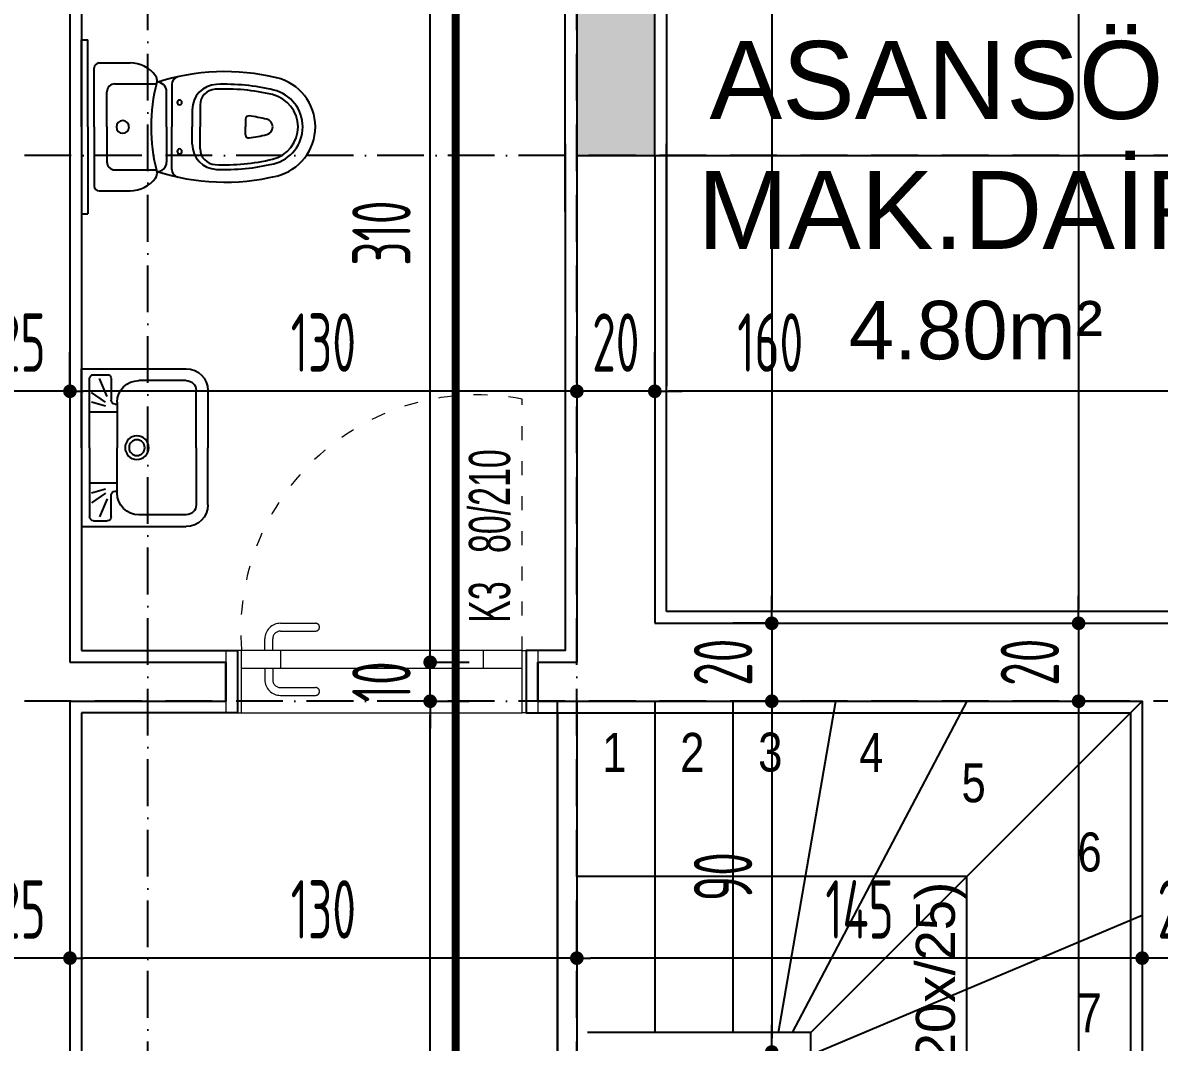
# Model space of a CAD drawing. Extents: x 41749 to 92598, y -24291 to 29432.
# Drawn here: x 66582 to 66873.4, y -22728.8 to -22467.3 of the extents above; entities that cross this region are included whole.
import ezdxf

# ---------------------------------------------------------------- set-up
doc = ezdxf.new("R2010")
doc.units = 0
doc.header["$MEASUREMENT"] = 0
doc.header["$PDMODE"] = 3
for name, pattern in [('ACAD_ISO03W100', [30, 12, -18]), ('ACAD_ISO10W100', [18, 12, -3, 0, -3]), ('DASHED', [0.75, 0.5, -0.25])]:
    doc.linetypes.add(name, pattern=pattern)
doc.layers.get('0').update_dxf_attribs({"linetype": 'CONTINUOUS'})
doc.layers.get('Defpoints').update_dxf_attribs({"linetype": 'CONTINUOUS'})
for name, color, linetype in [('ADAKENARI', 7, 'CONTINUOUS'), ('AKS', 10, 'CONTINUOUS'), ('DUVAR', 6, 'CONTINUOUS'), ('İÇ ÖLÇÜ', 95, 'CONTINUOUS'), ('KOLON', 5, 'CONTINUOUS'), ('MAHAL', 21, 'CONTINUOUS'), ('MERBAS', 231, 'CONTINUOUS'), ('MERD', 3, 'CONTINUOUS'), ('MERDIVEN', 3, 'CONTINUOUS'), ('SıVA', 7, 'CONTINUOUS'), ('tar', 12, 'CONTINUOUS'), ('TEFRIS', 12, 'CONTINUOUS'), ('tefriş', 12, 'CONTINUOUS'), ('YAZI', 7, 'CONTINUOUS')]:
    doc.layers.add(name, color=color, linetype=linetype)
for name, color, linetype, lineweight in [('KAPI-ACILIM1', 13, 'ACAD_ISO03W100', 20), ('KAPI-ACILIM11', 13, 'ACAD_ISO03W100', 20), ('KAPI-GOR', 153, 'CONTINUOUS', 15), ('KAPI-KASA', 34, 'CONTINUOUS', 20)]:
    doc.layers.add(name, color=color, linetype=linetype, lineweight=lineweight)
doc.styles.add('mahal', font='arial.ttf', dxfattribs={"height": 70})
doc.styles.add('OLCU', font='isocpeur.ttf', dxfattribs={"width": 0.59})
doc.styles.add('POZ', font='arial.ttf', dxfattribs={"width": 0.8, "height": 12.5})
doc.dimstyles.new('OLCU3', dxfattribs={"dimscale": 0.5, "dimtxt": 30, "dimasz": 7, "dimexe": 20, "dimexo": 0, "dimgap": 10, "dimtad": 1, "dimdec": 4, "dimrnd": 0.5, "dimdsep": 46, "dimtxsty": 'OLCU', "dimblk1": 'DOT', "dimblk2": 'DOT', "dimsah": 1, "dimcen": 0.09, "dimclrt": 4, "dimadec": 0, "dimazin": 0, "dimtfac": 1, "dimtdec": 4, "dimtix": 1, "dimtmove": 2, "dimatfit": 3, "dimfxl": 0, "dimtolj": 1, "dimtzin": 0, "dimarcsym": 0})

# ---------------------------------------------------------------- blocks, each defined once
blk = doc.blocks.new('DOT')
at = {"color": 0, "linetype": 'ByBlock'}
blk.add_line((-0.5, 0), (-1, 0), dxfattribs=at)
at = {"color": 0, "linetype": 'ByBlock', "const_width": 0.5}
blk.add_lwpolyline([(-0.25, 0, 1), (0.25, 0, 1)], format="xyb", close=True, dxfattribs=at)
blk = doc.blocks.new('*D1895')
at = {"layer": 'Defpoints', "color": 0, "transparency": 16777216}
for p in [(66869.06, -22677.6), (66889.06, -22691.91), (66869.06, -22707.25)]:
    blk.add_point(p, dxfattribs=at)
at = {"layer": 'İÇ ÖLÇÜ', "color": 0, "lineweight": -2, "transparency": 16777216}
for p, q in [((66865.56, -22707.25), (66862.06, -22707.25)), ((66869.06, -22707.12), (66869.06, -22717.25)), ((66889.06, -22707.25), (66869.06, -22707.25)), ((66889.06, -22707.12), (66889.06, -22717.25)), ((66892.56, -22707.25), (66896.06, -22707.25))]:
    blk.add_line(p, q, dxfattribs=at)
at = {"layer": 'İÇ ÖLÇÜ', "color": 0, "lineweight": -2, "transparency": 16777216, "xscale": 3.5, "yscale": 3.5, "zscale": 3.5}
blk.add_blockref('DOT', (66869.06, -22707.25), dxfattribs=at)
at = {"layer": 'İÇ ÖLÇÜ', "color": 0, "lineweight": -2, "transparency": 16777216, "xscale": 3.5, "yscale": 3.5, "zscale": 3.5, "rotation": 180}
blk.add_blockref('DOT', (66889.06, -22707.25), dxfattribs=at)
at = {"layer": 'İÇ ÖLÇÜ', "color": 4, "transparency": 16777216, "insert": (66879.06, -22694.75), "char_height": 15, "attachment_point": 5, "style": 'OLCU'}
blk.add_mtext('\\A1;20', dxfattribs=at)
blk = doc.blocks.new('*D1896')
at = {"layer": 'Defpoints', "color": 0, "transparency": 16777216}
for p in [(66869.06, -22677.6), (66724.06, -22707.25), (66724.06, -22709.37)]:
    blk.add_point(p, dxfattribs=at)
at = {"layer": 'İÇ ÖLÇÜ', "color": 0, "lineweight": -2, "transparency": 16777216}
for p, q in [((66724.06, -22707.37), (66724.06, -22697.25)), ((66865.56, -22707.25), (66727.56, -22707.25)), ((66869.06, -22707.12), (66869.06, -22717.25))]:
    blk.add_line(p, q, dxfattribs=at)
at = {"layer": 'İÇ ÖLÇÜ', "color": 0, "lineweight": -2, "transparency": 16777216, "xscale": 3.5, "yscale": 3.5, "zscale": 3.5, "rotation": 180}
blk.add_blockref('DOT', (66724.06, -22707.25), dxfattribs=at)
at = {"layer": 'İÇ ÖLÇÜ', "color": 0, "lineweight": -2, "transparency": 16777216, "xscale": 3.5, "yscale": 3.5, "zscale": 3.5}
blk.add_blockref('DOT', (66869.06, -22707.25), dxfattribs=at)
at = {"layer": 'İÇ ÖLÇÜ', "color": 4, "transparency": 16777216, "insert": (66796.56, -22694.75), "char_height": 15, "attachment_point": 5, "style": 'OLCU'}
blk.add_mtext('\\A1;145', dxfattribs=at)
blk = doc.blocks.new('*D1897')
at = {"layer": 'Defpoints', "color": 0, "transparency": 16777216}
for p in [(66594.06, -22703.78), (66594.06, -22707.25), (66724.06, -22709.37)]:
    blk.add_point(p, dxfattribs=at)
at = {"layer": 'İÇ ÖLÇÜ', "color": 0, "lineweight": -2, "transparency": 16777216}
for p, q in [((66724.06, -22707.37), (66724.06, -22697.25)), ((66594.06, -22707.12), (66594.06, -22717.25)), ((66720.56, -22707.25), (66597.56, -22707.25))]:
    blk.add_line(p, q, dxfattribs=at)
at = {"layer": 'İÇ ÖLÇÜ', "color": 0, "lineweight": -2, "transparency": 16777216, "xscale": 3.5, "yscale": 3.5, "zscale": 3.5, "rotation": 180}
blk.add_blockref('DOT', (66594.06, -22707.25), dxfattribs=at)
at = {"layer": 'İÇ ÖLÇÜ', "color": 0, "lineweight": -2, "transparency": 16777216, "xscale": 3.5, "yscale": 3.5, "zscale": 3.5}
blk.add_blockref('DOT', (66724.06, -22707.25), dxfattribs=at)
at = {"layer": 'İÇ ÖLÇÜ', "color": 4, "transparency": 16777216, "insert": (66659.06, -22694.75), "char_height": 15, "attachment_point": 5, "style": 'OLCU'}
blk.add_mtext('\\A1;130', dxfattribs=at)
blk = doc.blocks.new('*D1898')
at = {"layer": 'Defpoints', "color": 0, "transparency": 16777216}
for p in [(66569.06, -22691.56), (66594.06, -22703.78), (66569.06, -22707.25)]:
    blk.add_point(p, dxfattribs=at)
at = {"layer": 'İÇ ÖLÇÜ', "color": 0, "lineweight": -2, "transparency": 16777216}
for p, q in [((66569.06, -22707.12), (66569.06, -22717.25)), ((66590.56, -22707.25), (66572.56, -22707.25)), ((66594.06, -22707.12), (66594.06, -22717.25))]:
    blk.add_line(p, q, dxfattribs=at)
at = {"layer": 'İÇ ÖLÇÜ', "color": 0, "lineweight": -2, "transparency": 16777216, "xscale": 3.5, "yscale": 3.5, "zscale": 3.5, "rotation": 180}
blk.add_blockref('DOT', (66569.06, -22707.25), dxfattribs=at)
at = {"layer": 'İÇ ÖLÇÜ', "color": 0, "lineweight": -2, "transparency": 16777216, "xscale": 3.5, "yscale": 3.5, "zscale": 3.5}
blk.add_blockref('DOT', (66594.06, -22707.25), dxfattribs=at)
at = {"layer": 'İÇ ÖLÇÜ', "color": 4, "transparency": 16777216, "insert": (66581.56, -22694.75), "char_height": 15, "attachment_point": 5, "style": 'OLCU'}
blk.add_mtext('\\A1;25', dxfattribs=at)
blk = doc.blocks.new('*D1927')
at = {"layer": 'Defpoints', "color": 0, "transparency": 16777216}
for p in [(66209.06, -22402.77), (66724.06, -22410.71), (66209.06, -22478.84)]:
    blk.add_point(p, dxfattribs=at)
at = {"layer": 'İÇ ÖLÇÜ', "color": 0, "lineweight": -2, "transparency": 16777216}
for p, q in [((66209.06, -22402.9), (66209.06, -22392.77)), ((66724.06, -22402.9), (66724.06, -22392.77)), ((66720.56, -22402.77), (66212.56, -22402.77))]:
    blk.add_line(p, q, dxfattribs=at)
at = {"layer": 'İÇ ÖLÇÜ', "color": 0, "lineweight": -2, "transparency": 16777216, "xscale": 3.5, "yscale": 3.5, "zscale": 3.5, "rotation": 180}
blk.add_blockref('DOT', (66209.06, -22402.77), dxfattribs=at)
at = {"layer": 'İÇ ÖLÇÜ', "color": 0, "lineweight": -2, "transparency": 16777216, "xscale": 3.5, "yscale": 3.5, "zscale": 3.5}
blk.add_blockref('DOT', (66724.06, -22402.77), dxfattribs=at)
at = {"layer": 'İÇ ÖLÇÜ', "color": 4, "transparency": 16777216, "insert": (66466.56, -22390.27), "char_height": 15, "attachment_point": 5, "style": 'OLCU'}
blk.add_mtext('\\A1;515', dxfattribs=at)
blk = doc.blocks.new('*D1937')
at = {"layer": 'Defpoints', "color": 0, "transparency": 16777216}
for p in [(66904.06, -22489.33), (66744.06, -22561.82), (66744.06, -22583.35)]:
    blk.add_point(p, dxfattribs=at)
at = {"layer": 'İÇ ÖLÇÜ', "color": 0, "lineweight": -2, "transparency": 16777216}
for p, q in [((66744.06, -22561.95), (66744.06, -22551.82)), ((66900.56, -22561.82), (66747.56, -22561.82)), ((66904.06, -22561.7), (66904.06, -22571.82))]:
    blk.add_line(p, q, dxfattribs=at)
at = {"layer": 'İÇ ÖLÇÜ', "color": 0, "lineweight": -2, "transparency": 16777216, "xscale": 3.5, "yscale": 3.5, "zscale": 3.5, "rotation": 180}
blk.add_blockref('DOT', (66744.06, -22561.82), dxfattribs=at)
at = {"layer": 'İÇ ÖLÇÜ', "color": 0, "lineweight": -2, "transparency": 16777216, "xscale": 3.5, "yscale": 3.5, "zscale": 3.5}
blk.add_blockref('DOT', (66904.06, -22561.82), dxfattribs=at)
at = {"layer": 'İÇ ÖLÇÜ', "color": 4, "transparency": 16777216, "insert": (66773.66, -22549.32), "char_height": 15, "attachment_point": 5, "style": 'OLCU'}
blk.add_mtext('\\A1;160', dxfattribs=at)
blk = doc.blocks.new('*D1938')
at = {"layer": 'Defpoints', "color": 0, "transparency": 16777216}
for p in [(66724.06, -22552.69), (66724.06, -22561.82), (66744.06, -22583.35)]:
    blk.add_point(p, dxfattribs=at)
at = {"layer": 'İÇ ÖLÇÜ', "color": 0, "lineweight": -2, "transparency": 16777216}
for p, q in [((66744.06, -22561.95), (66744.06, -22551.82)), ((66720.56, -22561.82), (66717.06, -22561.82)), ((66724.06, -22561.7), (66724.06, -22571.82)), ((66744.06, -22561.82), (66724.06, -22561.82)), ((66747.56, -22561.82), (66751.06, -22561.82))]:
    blk.add_line(p, q, dxfattribs=at)
at = {"layer": 'İÇ ÖLÇÜ', "color": 0, "lineweight": -2, "transparency": 16777216, "xscale": 3.5, "yscale": 3.5, "zscale": 3.5}
blk.add_blockref('DOT', (66724.06, -22561.82), dxfattribs=at)
at = {"layer": 'İÇ ÖLÇÜ', "color": 0, "lineweight": -2, "transparency": 16777216, "xscale": 3.5, "yscale": 3.5, "zscale": 3.5, "rotation": 180}
blk.add_blockref('DOT', (66744.06, -22561.82), dxfattribs=at)
at = {"layer": 'İÇ ÖLÇÜ', "color": 4, "transparency": 16777216, "insert": (66734.06, -22549.32), "char_height": 15, "attachment_point": 5, "style": 'OLCU'}
blk.add_mtext('\\A1;20', dxfattribs=at)
blk = doc.blocks.new('*D1939')
at = {"layer": 'Defpoints', "color": 0, "transparency": 16777216}
for p in [(66724.06, -22552.69), (66594.06, -22561.82), (66594.06, -22564.35)]:
    blk.add_point(p, dxfattribs=at)
at = {"layer": 'İÇ ÖLÇÜ', "color": 0, "lineweight": -2, "transparency": 16777216}
for p, q in [((66594.06, -22561.95), (66594.06, -22551.82)), ((66720.56, -22561.82), (66597.56, -22561.82)), ((66724.06, -22561.7), (66724.06, -22571.82))]:
    blk.add_line(p, q, dxfattribs=at)
at = {"layer": 'İÇ ÖLÇÜ', "color": 0, "lineweight": -2, "transparency": 16777216, "xscale": 3.5, "yscale": 3.5, "zscale": 3.5, "rotation": 180}
blk.add_blockref('DOT', (66594.06, -22561.82), dxfattribs=at)
at = {"layer": 'İÇ ÖLÇÜ', "color": 0, "lineweight": -2, "transparency": 16777216, "xscale": 3.5, "yscale": 3.5, "zscale": 3.5}
blk.add_blockref('DOT', (66724.06, -22561.82), dxfattribs=at)
at = {"layer": 'İÇ ÖLÇÜ', "color": 4, "transparency": 16777216, "insert": (66659.06, -22549.32), "char_height": 15, "attachment_point": 5, "style": 'OLCU'}
blk.add_mtext('\\A1;130', dxfattribs=at)
blk = doc.blocks.new('*D1940')
at = {"layer": 'Defpoints', "color": 0, "transparency": 16777216}
for p in [(66569.06, -22561.82), (66594.06, -22564.35), (66569.06, -22571.34)]:
    blk.add_point(p, dxfattribs=at)
at = {"layer": 'İÇ ÖLÇÜ', "color": 0, "lineweight": -2, "transparency": 16777216}
for p, q in [((66569.06, -22561.95), (66569.06, -22551.82)), ((66594.06, -22561.95), (66594.06, -22551.82)), ((66590.56, -22561.82), (66572.56, -22561.82))]:
    blk.add_line(p, q, dxfattribs=at)
at = {"layer": 'İÇ ÖLÇÜ', "color": 0, "lineweight": -2, "transparency": 16777216, "xscale": 3.5, "yscale": 3.5, "zscale": 3.5, "rotation": 180}
blk.add_blockref('DOT', (66569.06, -22561.82), dxfattribs=at)
at = {"layer": 'İÇ ÖLÇÜ', "color": 0, "lineweight": -2, "transparency": 16777216, "xscale": 3.5, "yscale": 3.5, "zscale": 3.5}
blk.add_blockref('DOT', (66594.06, -22561.82), dxfattribs=at)
at = {"layer": 'İÇ ÖLÇÜ', "color": 4, "transparency": 16777216, "insert": (66581.56, -22549.32), "char_height": 15, "attachment_point": 5, "style": 'OLCU'}
blk.add_mtext('\\A1;25', dxfattribs=at)
blk = doc.blocks.new('*D1971')
at = {"layer": 'Defpoints', "color": 0, "transparency": 16777216}
for p in [(66859.41, -22321.34), (66829.74, -22621.34), (66852.75, -22621.34)]:
    blk.add_point(p, dxfattribs=at)
at = {"layer": 'İÇ ÖLÇÜ', "color": 0, "lineweight": -2, "transparency": 16777216}
for p, q in [((66852.88, -22321.34), (66842.75, -22321.34)), ((66852.75, -22324.84), (66852.75, -22617.84)), ((66852.63, -22621.34), (66862.75, -22621.34))]:
    blk.add_line(p, q, dxfattribs=at)
at = {"layer": 'İÇ ÖLÇÜ', "color": 0, "lineweight": -2, "transparency": 16777216, "xscale": 3.5, "yscale": 3.5, "zscale": 3.5}
for p, rotation in [((66852.75, -22321.34), 90), ((66852.75, -22621.34), 270)]:
    blk.add_blockref('DOT', p, dxfattribs=dict(at, rotation=rotation))
at = {"layer": 'İÇ ÖLÇÜ', "color": 4, "transparency": 16777216, "insert": (66840.25, -22442.74), "char_height": 15, "attachment_point": 5, "rotation": 90, "style": 'OLCU'}
blk.add_mtext('\\A1;300', dxfattribs=at)
blk = doc.blocks.new('*D1972')
at = {"layer": 'Defpoints', "color": 0, "transparency": 16777216}
for p in [(66829.74, -22621.34), (66829.74, -22641.34), (66852.75, -22641.34)]:
    blk.add_point(p, dxfattribs=at)
at = {"layer": 'İÇ ÖLÇÜ', "color": 0, "lineweight": -2, "transparency": 16777216}
for p, q in [((66852.75, -22617.84), (66852.75, -22614.34)), ((66852.63, -22621.34), (66862.75, -22621.34)), ((66852.75, -22621.34), (66852.75, -22641.34)), ((66852.63, -22641.34), (66862.75, -22641.34)), ((66852.75, -22644.84), (66852.75, -22648.34))]:
    blk.add_line(p, q, dxfattribs=at)
at = {"layer": 'İÇ ÖLÇÜ', "color": 0, "lineweight": -2, "transparency": 16777216, "xscale": 3.5, "yscale": 3.5, "zscale": 3.5}
for p, rotation in [((66852.75, -22621.34), 270), ((66852.75, -22641.34), 90)]:
    blk.add_blockref('DOT', p, dxfattribs=dict(at, rotation=rotation))
at = {"layer": 'İÇ ÖLÇÜ', "color": 4, "transparency": 16777216, "insert": (66840.25, -22631.34), "char_height": 15, "attachment_point": 5, "rotation": 90, "style": 'OLCU'}
blk.add_mtext('\\A1;20', dxfattribs=at)
blk = doc.blocks.new('*D1973')
at = {"layer": 'Defpoints', "color": 0, "transparency": 16777216}
for p in [(66829.74, -22641.34), (66845.66, -22841.34), (66852.75, -22841.34)]:
    blk.add_point(p, dxfattribs=at)
at = {"layer": 'İÇ ÖLÇÜ', "color": 0, "lineweight": -2, "transparency": 16777216}
for p, q in [((66852.63, -22641.34), (66862.75, -22641.34)), ((66852.75, -22644.84), (66852.75, -22837.84)), ((66852.63, -22841.34), (66862.75, -22841.34))]:
    blk.add_line(p, q, dxfattribs=at)
at = {"layer": 'İÇ ÖLÇÜ', "color": 0, "lineweight": -2, "transparency": 16777216, "xscale": 3.5, "yscale": 3.5, "zscale": 3.5}
for p, rotation in [((66852.75, -22641.34), 90), ((66852.75, -22841.34), 270)]:
    blk.add_blockref('DOT', p, dxfattribs=dict(at, rotation=rotation))
at = {"layer": 'İÇ ÖLÇÜ', "color": 4, "transparency": 16777216, "insert": (66840.25, -22741.34), "char_height": 15, "attachment_point": 5, "rotation": 90, "style": 'OLCU'}
blk.add_mtext('\\A1;200', dxfattribs=at)
blk = doc.blocks.new('*D1978')
at = {"layer": 'Defpoints', "color": 0, "transparency": 16777216}
for p in [(66801.92, -22321.34), (66774.06, -22621.34), (66805.64, -22621.34)]:
    blk.add_point(p, dxfattribs=at)
at = {"layer": 'İÇ ÖLÇÜ', "color": 0, "lineweight": -2, "transparency": 16777216}
for p, q in [((66774.19, -22321.34), (66764.06, -22321.34)), ((66774.06, -22324.84), (66774.06, -22617.84)), ((66774.19, -22621.34), (66764.06, -22621.34))]:
    blk.add_line(p, q, dxfattribs=at)
at = {"layer": 'İÇ ÖLÇÜ', "color": 0, "lineweight": -2, "transparency": 16777216, "xscale": 3.5, "yscale": 3.5, "zscale": 3.5}
for p, rotation in [((66774.06, -22321.34), 90), ((66774.06, -22621.34), 270)]:
    blk.add_blockref('DOT', p, dxfattribs=dict(at, rotation=rotation))
at = {"layer": 'İÇ ÖLÇÜ', "color": 4, "transparency": 16777216, "insert": (66761.56, -22451.81), "char_height": 15, "attachment_point": 5, "rotation": 90, "style": 'OLCU'}
blk.add_mtext('\\A1;300', dxfattribs=at)
blk = doc.blocks.new('*D1979')
at = {"layer": 'Defpoints', "color": 0, "transparency": 16777216}
for p in [(66805.64, -22621.34), (66774.06, -22641.34), (66813.87, -22641.34)]:
    blk.add_point(p, dxfattribs=at)
at = {"layer": 'İÇ ÖLÇÜ', "color": 0, "lineweight": -2, "transparency": 16777216}
for p, q in [((66774.06, -22617.84), (66774.06, -22614.34)), ((66774.19, -22621.34), (66764.06, -22621.34)), ((66774.06, -22621.34), (66774.06, -22641.34)), ((66774.19, -22641.34), (66764.06, -22641.34)), ((66774.06, -22644.84), (66774.06, -22648.34))]:
    blk.add_line(p, q, dxfattribs=at)
at = {"layer": 'İÇ ÖLÇÜ', "color": 0, "lineweight": -2, "transparency": 16777216, "xscale": 3.5, "yscale": 3.5, "zscale": 3.5}
for p, rotation in [((66774.06, -22621.34), 270), ((66774.06, -22641.34), 90)]:
    blk.add_blockref('DOT', p, dxfattribs=dict(at, rotation=rotation))
at = {"layer": 'İÇ ÖLÇÜ', "color": 4, "transparency": 16777216, "insert": (66761.56, -22631.34), "char_height": 15, "attachment_point": 5, "rotation": 90, "style": 'OLCU'}
blk.add_mtext('\\A1;20', dxfattribs=at)
blk = doc.blocks.new('*D1980')
at = {"layer": 'Defpoints', "color": 0, "transparency": 16777216}
for p in [(66813.87, -22641.34), (66774.06, -22731.34), (66774.06, -22731.34)]:
    blk.add_point(p, dxfattribs=at)
at = {"layer": 'İÇ ÖLÇÜ', "color": 0, "lineweight": -2, "transparency": 16777216}
for p, q in [((66774.19, -22641.34), (66764.06, -22641.34)), ((66774.06, -22644.84), (66774.06, -22727.84)), ((66774.06, -22731.34), (66764.06, -22731.34))]:
    blk.add_line(p, q, dxfattribs=at)
at = {"layer": 'İÇ ÖLÇÜ', "color": 0, "lineweight": -2, "transparency": 16777216, "xscale": 3.5, "yscale": 3.5, "zscale": 3.5}
for p, rotation in [((66774.06, -22641.34), 90), ((66774.06, -22731.34), 270)]:
    blk.add_blockref('DOT', p, dxfattribs=dict(at, rotation=rotation))
at = {"layer": 'İÇ ÖLÇÜ', "color": 4, "transparency": 16777216, "insert": (66761.56, -22686.34), "char_height": 15, "attachment_point": 5, "rotation": 90, "style": 'OLCU'}
blk.add_mtext('\\A1;90', dxfattribs=at)
blk = doc.blocks.new('*D1981')
at = {"layer": 'Defpoints', "color": 0, "transparency": 16777216}
for p in [(66774.06, -22731.34), (66774.06, -22751.34), (66778.47, -22751.34)]:
    blk.add_point(p, dxfattribs=at)
at = {"layer": 'İÇ ÖLÇÜ', "color": 0, "lineweight": -2, "transparency": 16777216}
for p, q in [((66774.06, -22727.84), (66774.06, -22724.34)), ((66774.06, -22731.34), (66764.06, -22731.34)), ((66774.06, -22731.34), (66774.06, -22751.34)), ((66774.19, -22751.34), (66764.06, -22751.34)), ((66774.06, -22754.84), (66774.06, -22758.34))]:
    blk.add_line(p, q, dxfattribs=at)
at = {"layer": 'İÇ ÖLÇÜ', "color": 0, "lineweight": -2, "transparency": 16777216, "xscale": 3.5, "yscale": 3.5, "zscale": 3.5}
for p, rotation in [((66774.06, -22731.34), 270), ((66774.06, -22751.34), 90)]:
    blk.add_blockref('DOT', p, dxfattribs=dict(at, rotation=rotation))
at = {"layer": 'İÇ ÖLÇÜ', "color": 4, "transparency": 16777216, "insert": (66761.56, -22741.34), "char_height": 15, "attachment_point": 5, "rotation": 90, "style": 'OLCU'}
blk.add_mtext('\\A1;20', dxfattribs=at)
blk = doc.blocks.new('*D1989')
at = {"layer": 'Defpoints', "color": 0, "transparency": 16777216}
for p in [(66614.06, -22641.34), (66686.45, -22641.34), (66732.31, -22841.34)]:
    blk.add_point(p, dxfattribs=at)
at = {"layer": 'İÇ ÖLÇÜ', "color": 0, "lineweight": -2, "transparency": 16777216}
for p, q in [((66686.33, -22641.34), (66696.45, -22641.34)), ((66686.45, -22837.84), (66686.45, -22644.84)), ((66686.58, -22841.34), (66676.45, -22841.34))]:
    blk.add_line(p, q, dxfattribs=at)
at = {"layer": 'İÇ ÖLÇÜ', "color": 0, "lineweight": -2, "transparency": 16777216, "xscale": 3.5, "yscale": 3.5, "zscale": 3.5}
for p, rotation in [((66686.45, -22641.34), 90), ((66686.45, -22841.34), 270)]:
    blk.add_blockref('DOT', p, dxfattribs=dict(at, rotation=rotation))
at = {"layer": 'İÇ ÖLÇÜ', "color": 4, "transparency": 16777216, "insert": (66673.95, -22741.34), "char_height": 15, "attachment_point": 5, "rotation": 90, "style": 'OLCU'}
blk.add_mtext('\\A1;200', dxfattribs=at)
blk = doc.blocks.new('*D1990')
at = {"layer": 'Defpoints', "color": 0, "transparency": 16777216}
for p in [(66614.06, -22631.34), (66686.45, -22631.34), (66614.06, -22641.34)]:
    blk.add_point(p, dxfattribs=at)
at = {"layer": 'İÇ ÖLÇÜ', "color": 0, "lineweight": -2, "transparency": 16777216}
for p, q in [((66686.45, -22627.84), (66686.45, -22624.34)), ((66686.33, -22631.34), (66696.45, -22631.34)), ((66686.45, -22641.34), (66686.45, -22631.34)), ((66686.33, -22641.34), (66696.45, -22641.34)), ((66686.45, -22644.84), (66686.45, -22648.34))]:
    blk.add_line(p, q, dxfattribs=at)
at = {"layer": 'İÇ ÖLÇÜ', "color": 0, "lineweight": -2, "transparency": 16777216, "xscale": 3.5, "yscale": 3.5, "zscale": 3.5}
for p, rotation in [((66686.45, -22631.34), 270), ((66686.45, -22641.34), 90)]:
    blk.add_blockref('DOT', p, dxfattribs=dict(at, rotation=rotation))
at = {"layer": 'İÇ ÖLÇÜ', "color": 4, "transparency": 16777216, "insert": (66673.95, -22636.34), "char_height": 15, "attachment_point": 5, "rotation": 90, "style": 'OLCU'}
blk.add_mtext('\\A1;10', dxfattribs=at)
blk = doc.blocks.new('*D1991')
at = {"layer": 'Defpoints', "color": 0, "transparency": 16777216}
for p in [(66659.06, -22321.34), (66686.45, -22321.34), (66614.06, -22631.34)]:
    blk.add_point(p, dxfattribs=at)
at = {"layer": 'İÇ ÖLÇÜ', "color": 0, "lineweight": -2, "transparency": 16777216}
for p, q in [((66686.33, -22321.34), (66696.45, -22321.34)), ((66686.45, -22627.84), (66686.45, -22324.84)), ((66686.33, -22631.34), (66696.45, -22631.34))]:
    blk.add_line(p, q, dxfattribs=at)
at = {"layer": 'İÇ ÖLÇÜ', "color": 0, "lineweight": -2, "transparency": 16777216, "xscale": 3.5, "yscale": 3.5, "zscale": 3.5}
for p, rotation in [((66686.45, -22321.34), 90), ((66686.45, -22631.34), 270)]:
    blk.add_blockref('DOT', p, dxfattribs=dict(at, rotation=rotation))
at = {"layer": 'İÇ ÖLÇÜ', "color": 4, "transparency": 16777216, "insert": (66673.95, -22521.24), "char_height": 15, "attachment_point": 5, "rotation": 90, "style": 'OLCU'}
blk.add_mtext('\\A1;310', dxfattribs=at)
blk = doc.blocks.new('klz1')
at = {"layer": 'tefriş', "linetype": 'Continuous'}
for p, q in [((137402.96, 93241.87), (137375.4, 93241.87)), ((137375.4, 93241.87), (137375.4, 93239.87)), ((137402.96, 93239.87), (137375.4, 93239.87)), ((137402.96, 93241.87), (137430.52, 93241.87)), ((137402.96, 93239.87), (137430.52, 93239.87)), ((137430.52, 93241.87), (137430.52, 93239.87)), ((137382.71, 93236.37), (137382.71, 93226.52)), ((137402.96, 93237.87), (137384.21, 93237.87)), ((137402.96, 93237.87), (137421.71, 93237.87)), ((137423.21, 93236.37), (137423.21, 93226.52)), ((137402.96, 93233.87), (137391.86, 93233.87)), ((137402.96, 93233.87), (137414.06, 93233.87)), ((137389.36, 93231.37), (137389.36, 93218.21)), ((137416.56, 93231.37), (137416.56, 93218.21)), ((137402.96, 93214.99), (137391.79, 93214.99)), ((137402.96, 93214.99), (137414.13, 93214.99)), ((137389.5, 93213.37), (137402.96, 93213.37)), ((137416.41, 93213.37), (137402.96, 93213.37)), ((137396.03, 93204.37), (137402.96, 93204.37)), ((137397.51, 93206.87), (137402.96, 93206.87)), ((137408.41, 93206.87), (137402.96, 93206.87)), ((137409.89, 93204.37), (137402.96, 93204.37)), ((137400.47, 93190.01), (137402.96, 93190.01)), ((137405.45, 93190.01), (137402.96, 93190.01))]:
    blk.add_line(p, q, dxfattribs=at)
for centre, radius, start, end in [((137384.21, 93236.37), 1.5, 90, 180), ((137421.71, 93236.37), 1.5, 0, 90), ((137391.86, 93231.37), 2.5, 90, 180), ((137414.06, 93231.37), 2.5, 0, 90), ((137402.96, 93228.87), 2, 90, 270), ((137402.96, 93228.87), 2, 270, 90), ((137392.71, 93226.52), 10, 180, 233.367), ((137413.21, 93226.52), 10, 306.633, 0), ((137455.46, 93196.51), 70, 162.0548, 193.5362), ((137388.23, 93220.5), 2.5, 233.367, 284.5064), ((137391.79, 93217.99), 3, 178.6368, 270), ((137402.96, 93163.59), 56.29, 90, 104.5064), ((137402.96, 93163.59), 56.29, 75.4936, 90), ((137414.13, 93217.99), 3, 270, 1.3632), ((137350.46, 93196.51), 70, 346.4638, 17.9452), ((137417.68, 93220.5), 2.5, 255.4936, 306.633), ((137389.5, 93210.87), 2.5, 90, 167.7163), ((137395.21, 93210.87), 0.75, 0, 180), ((137395.21, 93210.87), 0.75, 180, 0), ((137410.71, 93210.87), 0.75, 0, 180), ((137410.71, 93210.87), 0.75, 180, 0), ((137416.41, 93210.87), 2.5, 12.2837, 90), ((137397.51, 93198.87), 8, 90, 177.6672), ((137396.03, 93199.37), 5, 90, 177.2441), ((137408.41, 93198.87), 8, 2.3328, 90), ((137409.89, 93199.37), 5, 2.7559, 90), ((137455.46, 93196.51), 66, 177.6672, 193.5362), ((137455.46, 93196.51), 64.5, 177.2441, 193.5362), ((137350.46, 93196.51), 64.5, 346.4638, 2.7559), ((137350.46, 93196.51), 66, 346.4638, 2.3328), ((137400.47, 93189.01), 1, 90, 187.7658), ((137405.45, 93189.01), 1, 352.2342, 90), ((137455.46, 93196.51), 56.5, 187.7658, 193.5362), ((137350.46, 93196.51), 56.5, 346.4638, 352.2342), ((137402.96, 93183.87), 2.5, 193.5362, 270), ((137402.96, 93183.87), 2.5, 270, 346.4638), ((137402.96, 93183.87), 16, 193.5362, 270), ((137402.96, 93183.87), 12, 193.5362, 270), ((137402.96, 93183.87), 10.5, 193.5362, 270), ((137402.96, 93183.87), 10.5, 270, 346.4638), ((137402.96, 93183.87), 12, 270, 346.4638), ((137402.96, 93183.87), 16, 270, 346.4638)]:
    blk.add_arc(centre, radius, start, end, dxfattribs=at)
blk = doc.blocks.new('lav1')
at = {"layer": 'tefriş', "linetype": 'Continuous'}
for p, q in [((135822.88, 93902.3), (135822.88, 93869.18)), ((135847.88, 93902.3), (135822.88, 93902.3)), ((135847.88, 93902.3), (135872.88, 93902.3)), ((135872.88, 93902.3), (135872.88, 93869.18)), ((135824.76, 93898.55), (135824.76, 93894.18)), ((135847.88, 93899.8), (135826.01, 93899.8)), ((135833.51, 93894.8), (135830.38, 93899.18)), ((135834.76, 93894.8), (135833.51, 93899.18)), ((135836.63, 93891.05), (135836.63, 93899.8)), ((135847.88, 93899.8), (135869.76, 93899.8)), ((135859.13, 93891.05), (135859.13, 93899.8)), ((135861.01, 93894.8), (135862.26, 93899.18)), ((135862.26, 93894.8), (135865.38, 93899.18)), ((135871.01, 93898.55), (135871.01, 93894.18)), ((135831.63, 93894.18), (135826.01, 93896.68)), ((135864.13, 93894.18), (135869.76, 93896.68)), ((135826.01, 93892.93), (135832.88, 93892.93)), ((135833.51, 93891.05), (135847.88, 93891.05)), ((135834.13, 93891.68), (135834.13, 93891.05)), ((135862.26, 93891.05), (135847.88, 93891.05)), ((135861.63, 93891.68), (135861.63, 93891.05)), ((135869.76, 93892.93), (135862.88, 93892.93)), ((135826.63, 93869.18), (135826.63, 93884.18)), ((135869.13, 93869.18), (135869.13, 93884.18)), ((135847.88, 93866.05), (135829.76, 93866.05)), ((135847.88, 93866.05), (135866.01, 93866.05)), ((135829.76, 93862.3), (135847.88, 93862.3)), ((135866.01, 93862.3), (135847.88, 93862.3))]:
    blk.add_line(p, q, dxfattribs=at)
for radius in [3.75, 2.5]:
    blk.add_circle((135847.88, 93884.8), radius, dxfattribs=at)
for centre, radius, start, end in [((135826.01, 93898.55), 1.25, 90, 180), ((135869.76, 93898.55), 1.25, 0, 90), ((135826.01, 93894.18), 1.25, 180, 270), ((135833.51, 93884.18), 6.88, 90, 180), ((135832.88, 93891.68), 1.25, 0, 90), ((135862.88, 93891.68), 1.25, 90, 180), ((135862.26, 93884.18), 6.88, 0, 90), ((135869.76, 93894.18), 1.25, 270, 0), ((135829.76, 93869.18), 6.88, 180, 270), ((135829.76, 93869.18), 3.12, 180, 270), ((135866.01, 93869.18), 6.88, 270, 0), ((135866.01, 93869.18), 3.12, 270, 0)]:
    blk.add_arc(centre, radius, start, end, dxfattribs=at)

msp = doc.modelspace()

# ---------------------------------------------------------------- hatches: boundary and pattern name
at = {"layer": 'tar'}
h = msp.add_hatch(dxfattribs=at)
h.set_pattern_fill('ANSI33', color=256, scale=40, style=0)
h.paths.add_polyline_path([(66744.06272, -22296.33978), (66734.06272, -22296.33978), (66724.06272, -22296.33978), (66724.06272, -22501.33978), (66744.06272, -22501.33978)])
h.paths.add_polyline_path([(66924.06272, -22296.33978), (66914.06272, -22296.33978), (66904.06272, -22296.33978), (66904.06272, -22501.33978), (66924.06272, -22501.33978)])
h.paths.add_polyline_path([(67284.06272, -22356.33978), (67314.06272, -22356.33978), (67314.06272, -22296.33978), (67284.06272, -22296.33978)])
h.paths.add_polyline_path([(66904.06272, -22611.33978), (66904.06272, -22641.33978), (66964.06272, -22641.33978), (66964.06272, -22611.33978)])
h.paths.add_polyline_path([(67314.06272, -22641.33978), (67314.06272, -22611.33978), (67254.06272, -22611.33978), (67254.06272, -22641.33978)])
h.paths.add_polyline_path([(66644.06272, -23156.33973), (66614.06272, -23156.33973), (66614.06272, -23216.33973), (66644.06272, -23216.33973)])
h.paths.add_polyline_path([(67114.06272, -23216.33973), (67144.06272, -23216.33973), (67144.06272, -23156.33973), (67114.06272, -23156.33973)])

# ---------------------------------------------------------------- linework, layer by layer
at = {"layer": 'ADAKENARI'}
msp.add_lwpolyline([(66719.06303, -22641.33978), (66869.06272, -22641.33978), (66869.06272, -22841.33978), (66719.06303, -22841.33978)], close=True, dxfattribs=at)
at = {"layer": 'AKS', "linetype": 'ACAD_ISO10W100'}
for p, q in [((66614.06272, -23591.33978), (66614.06272, -21978.06351)), ((66724.06272, -23591.33978), (66724.06272, -21978.06351)), ((68169.06272, -22501.33978), (65639.06272, -22501.33978)), ((68169.06272, -22641.33978), (65639.06272, -22641.33978))]:
    msp.add_line(p, q, dxfattribs=at)
at = {"layer": 'DUVAR'}
for p, q in [((66594.06272, -22321.33978), (66594.06272, -22631.33978)), ((66724.06272, -22501.33978), (66724.06272, -22631.33978)), ((66744.06272, -22501.33978), (66744.06272, -22511.33978)), ((66744.06272, -22501.33978), (66744.06272, -22621.33978)), ((66744.06272, -22621.33978), (66869.06272, -22621.33978)), ((66859.06272, -22621.33978), (66904.06272, -22621.33978)), ((66594.06272, -22631.33978), (66634.06303, -22631.33978)), ((66634.05963, -22641.33975), (66634.05963, -22631.33975)), ((66634.06303, -22631.33975), (66634.06303, -22641.33975)), ((66634.06303, -22631.33975), (66634.06303, -22641.33975)), ((66634.06303, -22631.33975), (66634.06303, -22641.33975)), ((66634.06303, -22641.33975), (66634.06303, -22631.33975)), ((66634.06303, -22641.33975), (66634.06303, -22631.33975)), ((66634.06303, -22631.33975), (66634.06303, -22641.33975)), ((66634.06303, -22631.33975), (66634.06303, -22641.33975)), ((66634.06303, -22641.33975), (66634.06303, -22631.33975)), ((66634.06303, -22631.33975), (66634.06303, -22641.33975)), ((66634.06303, -22641.33978), (66634.06303, -22631.33978)), ((66714.06303, -22641.33975), (66714.06303, -22631.33975)), ((66714.06303, -22631.33975), (66714.06303, -22641.33975)), ((66714.06303, -22631.33975), (66714.06303, -22641.33975)), ((66714.06303, -22631.33975), (66714.06303, -22641.33975)), ((66714.06303, -22641.33975), (66714.06303, -22631.33975)), ((66714.06303, -22631.33975), (66714.06303, -22641.33975)), ((66714.06303, -22641.33975), (66714.06303, -22631.33975)), ((66714.06303, -22631.33975), (66714.06303, -22641.33975)), ((66714.06303, -22631.33975), (66714.06303, -22641.33975)), ((66714.06303, -22631.33975), (66714.06303, -22641.33975)), ((66714.06303, -22641.33975), (66714.06303, -22631.33975)), ((66714.06303, -22641.33975), (66714.06303, -22631.33975)), ((66714.06303, -22631.33975), (66714.06303, -22641.33975)), ((66714.06303, -22631.33978), (66714.06303, -22631.33975)), ((66714.06303, -22631.33978), (66724.06303, -22631.33978)), ((66714.06303, -22641.33978), (66714.06303, -22631.33978)), ((66714.06303, -22641.33978), (66714.06303, -22631.33978)), ((66594.06272, -22641.33978), (66634.06303, -22641.33978)), ((66594.06272, -22641.33978), (66594.06272, -22841.33978)), ((66714.06303, -22641.33978), (66724.06303, -22641.33978)), ((66724.06272, -22641.33978), (66869.06272, -22641.33978)), ((66869.06272, -22641.33978), (66869.06272, -22841.33978))]:
    msp.add_line(p, q, dxfattribs=at)
at = {"layer": 'KAPI-ACILIM1', "ltscale": 0.3}
msp.add_line((66710.06303, -22628.33975), (66710.06303, -22563.83975), dxfattribs=at)
msp.add_arc((66698.5006, -22623.3689), 60.64165, 79.0082237, 184.7018617, dxfattribs=at)
at = {"layer": 'KAPI-ACILIM11'}
for p, q in [((66648.06303, -22621.33975), (66657.06303, -22621.33975)), ((66648.06303, -22623.33975), (66657.06303, -22623.33975)), ((66644.06303, -22628.33975), (66644.06303, -22625.33975)), ((66646.06303, -22628.33975), (66646.06303, -22625.33975)), ((66644.06303, -22632.83975), (66644.06303, -22635.83975)), ((66646.06303, -22632.83975), (66646.06303, -22635.83975)), ((66648.06303, -22637.83975), (66657.06303, -22637.83975)), ((66648.06303, -22639.83975), (66657.06303, -22639.83975))]:
    msp.add_line(p, q, dxfattribs=at)
for centre, radius, start, end in [((66648.06303, -22625.33975), 4, 90, 180), ((66657.06303, -22622.33975), 1, 270, 90), ((66648.06303, -22625.33975), 2, 90, 180), ((66648.06303, -22635.83975), 4, 180, 270), ((66648.06303, -22635.83975), 2, 180, 270), ((66657.06303, -22638.83975), 1, 270, 90)]:
    msp.add_arc(centre, radius, start, end, dxfattribs=at)
at = {"layer": 'KAPI-GOR'}
msp.add_line((66638.06303, -22644.33975), (66710.06303, -22644.33975), dxfattribs=at)
at = {"layer": 'KAPI-KASA'}
for p, q in [((66710.06303, -22628.33975), (66638.06303, -22628.33975)), ((66648.06303, -22628.33975), (66648.06303, -22632.83975)), ((66700.06303, -22628.33975), (66700.06303, -22632.83975)), ((66638.06303, -22632.83975), (66710.06303, -22632.83975))]:
    msp.add_line(p, q, dxfattribs=at)
for points in [[(66638.06303, -22628.33975), (66634.06303, -22628.33975), (66634.06303, -22644.33975), (66638.06303, -22644.33975), (66638.06303, -22628.33975)], [(66710.06303, -22628.33975), (66714.06303, -22628.33975), (66714.06303, -22644.33975), (66710.06303, -22644.33975), (66710.06303, -22628.33975)]]:
    msp.add_lwpolyline(points, close=True, dxfattribs=at)
at = {"layer": 'KOLON'}
for p, q in [((66724.06272, -22296.33978), (66724.06272, -22501.33978)), ((66744.06272, -22501.33978), (66744.06272, -22296.33978)), ((66724.06272, -22501.33978), (66744.06272, -22501.33978))]:
    msp.add_line(p, q, dxfattribs=at)
at = {"layer": 'MERBAS', "linetype": 'DASHED', "ltscale": 40, "const_width": 2}
msp.add_lwpolyline([(66692.98476, -23304.86421), (66692.98476, -22201.41775)], dxfattribs=at)
at = {"layer": 'MERD'}
for p, q in [((66724.06272, -22641.33978), (66724.06459, -22751.33978)), ((66744.06272, -22641.33944), (66744.06417, -22726.33978)), ((66764.06272, -22641.3391), (66764.06417, -22726.33978)), ((66775.79178, -22726.33978), (66790.48873, -22641.33978)), ((66824.06272, -22641.33978), (66779.32588, -22726.33978)), ((66784.06272, -22726.33978), (66869.06272, -22641.33978)), ((66719.06459, -22644.33975), (66719.06459, -22756.33978)), ((66869.06272, -22696.33978), (66784.06272, -22732.12926)), ((66784.06272, -22726.33978), (66726.79239, -22726.33978)), ((66784.06272, -22756.33978), (66784.06272, -22726.33978))]:
    msp.add_line(p, q, dxfattribs=at)
msp.add_lwpolyline([(66734.55598, -22796.33978), (66824.06272, -22796.33978), (66824.06272, -22686.33978), (66724.06349, -22686.33978)], dxfattribs=at)
at = {"layer": 'MERDIVEN'}
msp.add_line((66744.06272, -22501.33978), (66914.06272, -22501.33978), dxfattribs=at)
at = {"layer": 'SıVA'}
for p, q in [((66597.06272, -22324.33978), (66597.06272, -22628.33978)), ((66721.06272, -22515.70642), (66721.06272, -22324.33978)), ((66747.06272, -22324.33978), (66747.06272, -22560.49391)), ((66721.06272, -22498.33978), (66721.06272, -22628.33978)), ((66747.06272, -22618.33978), (66747.06272, -22498.33978)), ((66859.06272, -22618.33978), (66747.06272, -22618.33978)), ((66901.06272, -22618.33978), (66859.06272, -22618.33978)), ((66597.06272, -22628.33978), (66637.05861, -22628.33975)), ((66637.05861, -22628.33975), (66637.06405, -22644.33975)), ((66714.06303, -22641.33975), (66714.06303, -22641.33978)), ((66637.06405, -22644.33975), (66597.06272, -22644.33978)), ((66597.06272, -22644.33978), (66597.06273, -22838.33978)), ((66724.06303, -22644.33978), (66866.06272, -22644.33978)), ((66866.06272, -22644.33978), (66866.06272, -22838.33978))]:
    msp.add_line(p, q, dxfattribs=at)
msp.add_lwpolyline([(66721.06272, -22621.81557), (66721.06272, -22628.33978), (66711.06303, -22628.33978), (66711.06303, -22644.33975), (66748.97695, -22644.33975)], dxfattribs=at)

# ---------------------------------------------------------------- block references
at = {"layer": 'TEFRIS', "xscale": 0.8099999999976717, "yscale": 0.8099999999976717, "zscale": 0.8099999999976717, "rotation": 90}
msp.add_blockref('klz1', (142122.9797, -133790.38677), dxfattribs=at)
at = {"layer": 'tefriş', "linetype": 'Continuous', "xscale": -0.8099999999976717, "yscale": 0.8099999999976717, "zscale": 0.81, "rotation": 90}
msp.add_blockref('lav1', (142657.92597, 87460.49631), dxfattribs=at)

# ---------------------------------------------------------------- texts
at = {"layer": 'MAHAL', "insert": (66826.39224, -22512.89465), "char_height": 20, "width": 318.296, "attachment_point": 5, "style": 'mahal'}
msp.add_mtext('ASANSÖR \\PMAK.DAİR. \\P{\\H0.75x;4.80m\\fArial|b0|i0|c186|p34;²}', dxfattribs=at)
at = {"layer": 'YAZI', "style": 'POZ'}
msp.add_text('MER: 15(20x/25)', height=10, rotation=90, dxfattribs=at).set_placement((66821.02344, -22793.23696))
at = {"layer": 'YAZI', "insert": (66701.74572, -22598.96256), "char_height": 10.56, "width": 183.750336, "attachment_point": 5, "rotation": 90, "style": 'OLCU'}
msp.add_mtext('{\\fArial|b0|i0|c162|p34;K3   80/210}', dxfattribs=at)
at = {"layer": 'YAZI', "char_height": 10, "width": 33.9177331, "attachment_point": 5, "style": 'POZ'}
for s, insert in [('1', (66733.68153, -22654.46159)), ('2', (66753.68158, -22654.46159)), ('3', (66773.68158, -22654.46159)), ('4', (66799.58882, -22654.46159)), ('5', (66825.83236, -22662.33371)), ('6', (66855.57616, -22680.08615)), ('7', (66855.57616, -22721.2857))]:
    msp.add_mtext(s, dxfattribs=dict(at, insert=insert))

# ---------------------------------------------------------------- dimensions: what is measured, and where the dimension line sits
at = {"layer": 'İÇ ÖLÇÜ'}
for base, p1, p2, picture, middle in [((66686.45417, -22321.33978), (66614.06288, -22631.33978), (66659.06272, -22321.33978), '*D1991', (66673.95417, -22521.23596)), ((66774.06384, -22621.33978), (66801.92246, -22321.33978), (66805.64005, -22621.33978), '*D1978', (66761.56384, -22451.81245)), ((66852.75119, -22621.33978), (66859.40868, -22321.33978), (66829.74413, -22621.33978), '*D1971', (66840.25119, -22442.74027))]:
    dim = msp.add_linear_dim(base=base, p1=p1, p2=p2, angle=90, dimstyle='OLCU3', override={"dimfxl": 0.25}, dxfattribs=at)
    dim.commit()
    dim.dimension.update_dxf_attribs({"geometry": picture, "text_midpoint": middle, "dimtype": 160})
for base, p1, p2, picture, middle in [((66209.06272, -22402.7737), (66724.06272, -22410.71376), (66209.06272, -22478.83978), '*D1927', (66466.56272, -22390.2737)), ((66569.06272, -22561.82017), (66594.06272, -22564.34608), (66569.06272, -22571.33978), '*D1940', (66581.56272, -22549.32017)), ((66594.06272, -22561.82017), (66724.06272, -22552.69408), (66594.06272, -22564.34608), '*D1939', (66659.06272, -22549.32017)), ((66724.06272, -22561.82017), (66744.06272, -22583.35012), (66724.06272, -22552.69408), '*D1938', (66734.06272, -22549.32017)), ((66724.06272, -22707.24563), (66869.06272, -22677.59907), (66724.06272, -22709.3684), '*D1896', (66796.56272, -22694.74563)), ((66869.06272, -22707.24563), (66889.06272, -22691.90988), (66869.06272, -22677.59907), '*D1895', (66879.06272, -22694.74563)), ((66569.06272, -22707.24563), (66594.06272, -22703.78034), (66569.06272, -22691.5638), '*D1898', (66581.56272, -22694.74563)), ((66594.06272, -22707.24563), (66724.06272, -22709.3684), (66594.06272, -22703.78034), '*D1897', (66659.06272, -22694.74563))]:
    dim = msp.add_linear_dim(base=base, p1=p1, p2=p2, dimstyle='OLCU3', override={"dimfxl": 0.25}, dxfattribs=at)
    dim.commit()
    dim.dimension.update_dxf_attribs({"geometry": picture, "text_midpoint": middle})
dim = msp.add_linear_dim(base=(66744.06272, -22561.82017), p1=(66904.06272, -22489.33086), p2=(66744.06272, -22583.35012), dimstyle='OLCU3', override={"dimfxl": 0.25}, dxfattribs=at)
dim.commit()
dim.dimension.update_dxf_attribs({"geometry": '*D1937', "text_midpoint": (66773.65787, -22549.32017), "dimtype": 160})
for base, p1, p2, picture, middle in [((66774.06384, -22641.33978), (66805.64005, -22621.33978), (66813.87199, -22641.33978), '*D1979', (66761.56384, -22631.33978)), ((66852.75119, -22641.33978), (66829.74413, -22621.33978), (66829.74413, -22641.33978), '*D1972', (66840.25119, -22631.33978)), ((66686.45417, -22631.33978), (66614.06288, -22641.33978), (66614.06288, -22631.33978), '*D1990', (66673.95417, -22636.33978)), ((66686.45417, -22641.33978), (66732.31314, -22841.33978), (66614.06288, -22641.33978), '*D1989', (66673.95417, -22741.33978)), ((66774.06384, -22731.33978), (66813.87199, -22641.33978), (66774.06425, -22731.33978), '*D1980', (66761.56384, -22686.33978)), ((66852.75119, -22841.33978), (66829.74413, -22641.33978), (66845.66108, -22841.33978), '*D1973', (66840.25119, -22741.33978)), ((66774.06384, -22751.33978), (66774.06425, -22731.33978), (66778.4694, -22751.33978), '*D1981', (66761.56384, -22741.33978))]:
    dim = msp.add_linear_dim(base=base, p1=p1, p2=p2, angle=90, dimstyle='OLCU3', override={"dimfxl": 0.25}, dxfattribs=at)
    dim.commit()
    dim.dimension.update_dxf_attribs({"geometry": picture, "text_midpoint": middle})

doc.saveas('drawing.dxf')
